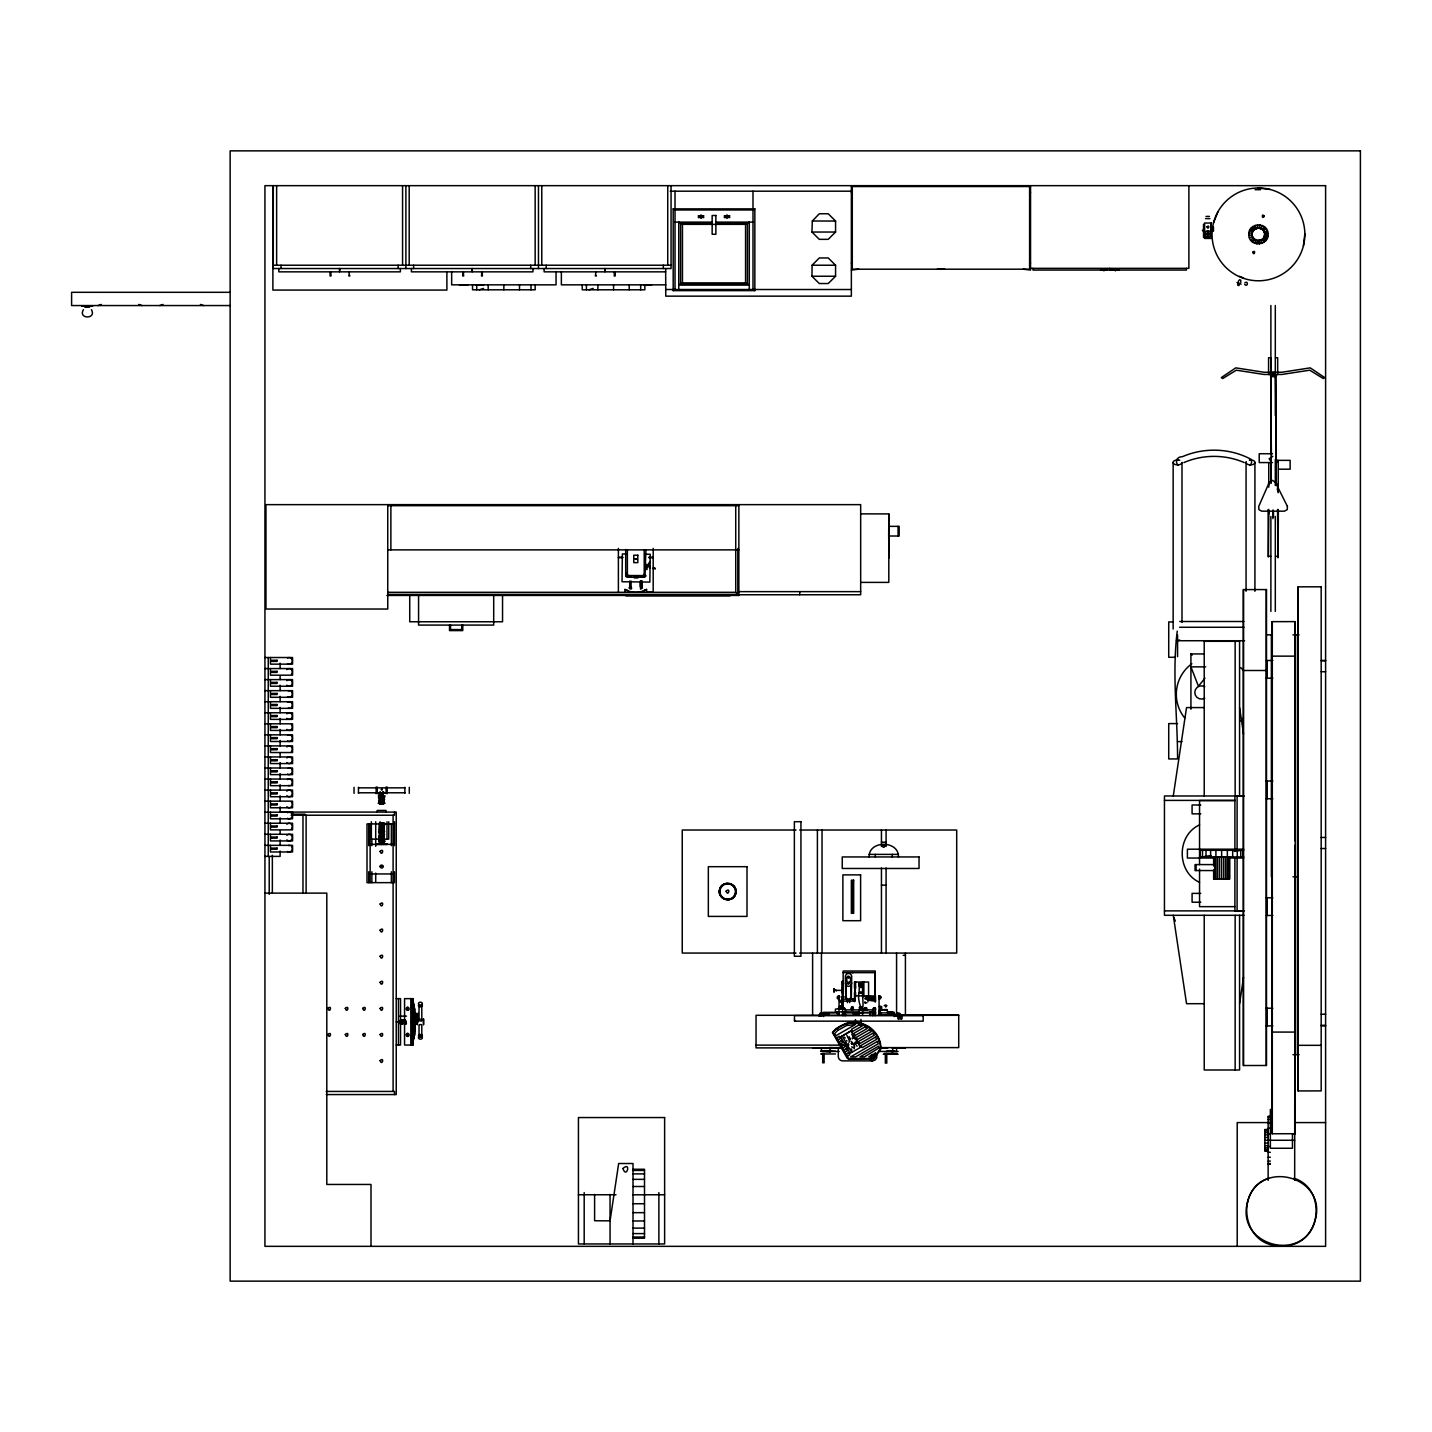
<?xml version="1.0" encoding="UTF-8"?>
<svg xmlns="http://www.w3.org/2000/svg" width="1432" height="1432" viewBox="0 0 1432 1432"><rect width="100%" height="100%" fill="white"/><g stroke="black" fill="none" stroke-linecap="round" stroke-linejoin="round"><path stroke-width="1.5" d="M837.362 1012.317L837.362 1013.928M837.917 998.534L837.917 996.708L837.362 998.337M839.027 1014.124L837.917 1014.124L837.917 1012.317M839.027 996.207L837.917 996.493L839.027 996.493M839.027 995.795L839.027 1014.894L839.027 1011.798M839.993 1001.219L841.3 1000.879L840.96 1001.809M839.975 1006.034C841.479 1008.2 839.582 1004.817 839.295 1007.179M840.835 1002.472L840.835 1001.04M841.282 1006.374L840.477 1005.658M840.691 1002.311L840.96 1001.881M842.052 991.982L842.052 990.371L834.05 990.371M842.052 990.461L842.052 987.955M843.162 990.335L843.162 986.988M843.162 998.265L843.162 996.69M843.162 993.074L843.162 993.683M854.761 994.202L854.797 991.517M855.316 991.284L854.761 994.739L855.316 990.067M855.316 990.389L855.316 986.469L855.316 988.671M859.254 1014.679L858.162 1014.608L858.162 1012.639L859.254 1012.639L859.254 1015.342M860.883 1010.562L867.506 1010.025L859.254 1009.506L859.254 1013.91L858.162 1014.679M862.565 1013.695L862.565 1009.506L862.583 1010.562M862.565 1013.212L859.254 1013.337M864.785 1007.842L864.785 1008.898L866.629 1007.681L864.785 1007.842L865.071 1009.238M864.785 1002.615L866.915 1002.812M865.071 1002.973L864.785 1002.06M865.572 1008.647L865.572 1007.591M866.145 1009.327L866.199 1008.128L866.915 1009.077M867.201 995.795L868.025 1001.702M870.316 1014.089L870.316 1013.212M872.911 998.552L871.891 1000.377L870.871 998.552C882.38 1000.001 851.682 998.802 871.891 998.05L872.965 999.071L870.871 998.552M871.891 1000.377L871.891 998.247M875.203 997.442L875.203 972.65L843.162 972.65M875.489 1008.074L875.489 1013.767M875.489 1001.935L875.489 995.795M879.087 995.795L879.069 1014.894L879.069 1011.78L880.179 1011.78L879.069 1012.102M880.179 998.534L880.179 996.797M879.087 996.189L880.179 996.189L879.087 996.511M880.734 1012.388C880.412 1016.147 881.414 1010.723 880.179 1013.158M880.734 996.779C880.412 1000.556 881.414 995.133 880.179 997.567M888.807 516.129L888.789 526.35L899.153 526.35L899.153 536.015L888.699 536.015L888.807 513.909L860.65 513.873M898.329 1018.94L898.329 1015.628L898.329 1018.94L901.641 1018.94L901.641 1015.628L901.641 1018.94M1204.616 233.953L1204.616 238.428L1211.257 238.428L1211.257 231.841M1211.257 234.078A3.312 3.312 0 0 0 1206.335 231.107A3.312 3.312 0 0 0 1206.227 236.853A3.312 3.312 0 0 0 1211.257 234.078L1211.257 223.034L1204.616 223.034L1204.616 237.497M640.498 581.034L640.516 589.178L642.538 588.015L640.516 586.852L640.498 581.034L640.516 586.852L641.858 586.852L641.858 581.034L641.858 586.852M888.717 533.778L888.807 558.104M462.643 276L463.18 272.76L463.717 276M481.438 276L481.975 272.76L482.495 276M614.149 276L614.686 272.76L615.205 276M854.797 989.888L854.797 990.89M811.962 276.233L812.105 265.206L819.301 257.957L828.233 257.957L835.572 265.242L835.572 276.233L828.233 283.536L819.301 283.536L811.962 276.233L835.572 276.233M1268.09 509.506L1268.34 557.012L1268.877 510.955M1272.905 518.653L1273.012 509.882M854.94 1039.059L854.403 1038.182M848.961 1059.089A2.148 2.148 0 0 1 847.1 1058.015L832.493 1032.651L836.288 1028.677L845.99 1023.379A27.226 27.226 0 0 1 862.458 1023.594L867.524 1025.867A27.226 27.226 0 0 1 880.412 1043.284L881.092 1048.654L873.967 1058.857L848.961 1059.089L833.102 1032.615M1276.27 459.099L1276.234 460.531L1275.554 375.184L1275.518 376.616L1270.685 376.688L1270.703 375.256L1271.383 454.75M811.962 232.038L812.32 221.011L819.301 213.762L828.233 213.762L835.572 221.047L835.572 232.038L828.233 239.341L819.301 239.341L811.962 232.038L835.572 232.038M1177.247 631.118C1171.895 674.078 1177.587 716.125 1177.569 758.942L1168.727 758.942L1168.727 723.59L1177.569 723.59M1248.829 235.313C1247.183 222.998 1267.356 221.047 1268.072 233.452C1269.736 245.767 1249.563 247.718 1248.829 235.313L1252.033 235.009A6.265 6.265 0 0 1 1260.554 228.476A6.265 6.265 0 0 1 1262.934 238.786A6.265 6.265 0 0 1 1252.588 236.584C1248.793 227.867 1264.277 224.412 1264.868 233.774C1265.977 241.99 1252.517 243.279 1252.033 235.009M1264.689 233.792L1264.152 236.978M849.641 983.337C849.462 980.24 845.578 983.856 848.657 984.249C854.743 976.982 843.931 970.807 847.44 983.48M841.461 1002.704L839.832 1001.38M841.551 1001.022L841.819 1002.364M414.689 1032.866L414.564 1034.835L412.344 1034.835L414.439 1035.479L412.344 1036.428L413.436 1036.643L414.439 1035.479L412.344 1034.835M412.344 1002.597L413.329 1002.668L413.025 998.641L404.558 998.641L404.558 1045.038L413.025 1045.038L412.344 1037.001L413.472 1036.75M650.343 562.06C649.788 560.198 646.727 568.701 649.68 566.213M649.072 566.589L647.049 565.55M400.566 1022.86L400.262 1023.916M400.924 1022.86L400.906 1024.023L400.334 1020.175M401.515 1022.86L401.246 1024.023L400.692 1020.175M401.622 1020.175L401.837 1024.023L401.282 1020.175M402.571 1020.175L402.786 1024.023L402.213 1020.175M403.162 1020.175L403.001 1023.146M403.52 1020.175L403.591 1023.146M404.11 1020.175L403.931 1023.146M414.636 1019.87L415.065 1024.023L414.85 1020.175M415.155 1020.551L415.262 1023.146M1303.442 245.731A46.397 46.397 0 0 0 1245.786 189.74A46.397 46.397 0 0 0 1226.132 267.677A46.397 46.397 0 0 0 1303.442 245.731L1304.856 233.702M401.694 1020.927L402.052 1023.146M380.053 866.557C379.999 864.266 383.776 864.767 383.132 866.951C381.628 870.37 377.225 864.516 383.185 866.557M843.162 1008.289L835.429 1009.113L835.429 1011.869L859.182 1011.869M849.659 977.072L848.55 978.181L847.44 977.072M851.718 983.158L850.787 985.395A3.168 3.168 0 0 1 846.294 985.395L845.363 983.158M1264.098 216.518C1261.771 211.614 1261.735 220.922 1264.259 215.91M840.244 1002.4L840.029 1001.469M839.993 1001.827L840.62 1000.896M841.497 1006.786L841.175 1005.64M842.625 1009.667C844.987 1002.328 846.509 1018.152 845.381 1009.9L859.379 1009.9M851.592 1008.701C853.293 1005.21 852.613 1012.299 851.217 1007.627L853.06 1007.144L853.347 1008.486L851.503 1008.969L853.347 1008.486M852.953 1008.862L851.682 1008.361L852.953 1008.522M855.316 1000.682L854.51 1001.702M872.732 1009.667L874.111 1008.343L875.489 1009.667M875.489 1000.682L874.666 1001.702M875.489 1000.037L874.379 1001.093L867.201 1000.037M886.873 1054.185L886.712 1053.916A2.023 0.985 -25.4 0 1 886.766 1053.522L884.367 1054.238M1173.273 795.977L1186.537 707.587L1204.223 707.587M1239.575 1003.689L1243.549 977.179M404.45 1020.175L405.023 1024.023L404.63 1020.318M405.059 1020.175L405.614 1024.023L405.077 1020.318M405.399 1020.175L405.972 1024.023M415.441 1020.175L415.763 1021.893M415.781 1020.175L416.121 1021.893L416.103 1020.551M1256.866 243.923L1257.386 240.755M1259.516 228.028L1260.053 224.86M655.319 568.755L653.099 568.576M845.31 1012.173L845.202 1013.731M874.988 1012.388L874.988 1013.623M413.025 1035.39L414.689 1025.706L412.344 1025.706M413.025 1035.103L414.689 1025.706M421.796 1025.026L421.796 1035.873L420.417 1036.875L419.039 1035.873L420.417 1034.871M412.344 1006.249L412.344 1001.398M1252.696 252.139C1254.504 257.116 1255.846 248.452 1252.767 252.462M400.53 1023.236L400.244 1022.394M400.87 1023.236L400.351 1020.318M401.461 1023.236L400.942 1020.318M401.819 1023.236L401.246 1020.246M402.768 1023.236L402.249 1020.318M415.029 1023.236L414.564 1020.551M415.513 1020.551L415.441 1023.236M412.344 1042.281L414.689 1034.262L414.689 1009.417L413.15 1001.398L412.344 1006.678L414.403 1008.074L412.344 1007.215L414.403 1008.074M846.867 1045.664C847.583 1043.892 844.773 1045.879 846.903 1044.734M649.86 561.541L648.589 565.944L650.092 561.63M841.049 1007.663L841.407 1005.783M869.099 856.945C868.562 840.119 898.974 840.119 898.437 856.945M378.836 843.913L379.426 842.267L383.848 842.267M1213.459 223.034L1217.934 211.775M1238.591 283.124L1237.767 285.183L1238.787 285.595L1239.611 283.536M862.207 992.609C866.521 1031.917 851.825 985.771 862.529 993.128L862.529 987.4L859.218 987.4L859.218 993.128L860.328 993.128M859.504 1007L862.261 1007M1254.45 243.189L1255.774 240.254M1261.127 228.511L1262.469 225.594M845.578 1042.926L845.596 1044.662L845.793 1042.818L844.773 1043.23M846.348 1044.232L845.882 1045.163L846.545 1044.125M856.533 1045.485L857.088 1046.255M83.378 309.652C77.793 319.354 96.982 319.354 91.397 309.652M846.974 1044.859L846.956 1045.808M848.764 1042.031L849.212 1042.227M850.017 1041.171L849.104 1040.097M415.37 1020.318L415.173 1013.247M843.126 1013.802L843.269 1012.424M873.019 1013.731L873.019 1012.299M405.578 1020.318L405.954 1022.86M413.508 1036.571L414.403 1035.622M400.495 1021.374L405.865 1021.893M1250.208 460.37C1252.553 457.506 1251.801 464.791 1249.921 465.346M1252.749 231.787C1254.772 226.829 1262.648 227.097 1264.331 232.199M417.947 1014.089L417.571 1014.429A2.13 1.557 0 0 1 417.07 1014.715L416.265 1014.715A2.13 1.557 0 0 1 415.781 1014.429L415.244 1014.232M1251.335 459.475C1230.374 448.073 1204.223 447.178 1182.384 456.701C1176.853 456.414 1174.634 462.142 1178.214 465.346M847.511 1045.79C848.335 1048.922 845.9 1043.874 846.545 1046.04M840.101 1005.873L839.886 1006.786M842.804 1009.005L844.361 1008.379L845.381 1009.667M1204.974 678.159L1198.441 686.232L1190.923 666.865L1205.69 666.865M850.16 1038.361L850.357 1039.31M1252.302 241.847L1254.36 239.359M1262.559 229.406L1264.599 226.936M853.508 1043.964L852.863 1043.069M417.858 1014.536L417.482 1014.858A2.148 1.593 0 0 1 416.873 1015.145L416.479 1015.145A2.148 1.593 0 0 1 415.924 1014.894L415.513 1014.572M856.372 1041.655L857.088 1042.711M848.961 1058.534L873.413 1058.481L880.519 1048.51C880.716 1023.987 846.76 1014.321 832.547 1032.669M849.57 1040.115L848.639 1039.077M851.592 1041.458L852.147 1042.639M851.718 1043.821L851.36 1043.212M1240.774 282.48L1240.756 279.992M1244.856 282.802C1248.686 279.938 1247.684 288.065 1244.659 284.341M378.907 793.095L380.286 791.699M852.577 1010.043L853.347 1008.969L851.503 1009.757L852.004 1006.875M853.347 1009.292L853.06 1007.949L851.217 1008.414M421.599 1006.016L419.218 1006.016M823.006 1053.236L822.165 1053.97M845.22 1038.021L844.522 1037.216M854.403 1045.808L854.671 1046.989M653.368 567.931L655.319 568.593M854.367 1048.779L853.257 1047.061M841.103 1007.269L841.497 1006.231M381.055 789.533L382.255 789.533M1250.583 240.003L1253.197 238.142M1263.704 230.642L1266.318 228.78M856.157 1041.422L857.052 1043.355M349.533 275.338L349.909 276M596.052 275.338L596.428 276M1272.815 456.307L1269.146 458.759L1270.846 461.337M847.547 1036.804L846.885 1035.318M849.14 1036.607L849.015 1037.18M848.854 1044.93L848.299 1043.659M851.825 1046.738L852.38 1047.705M854.295 1038.2L852.953 1036.124M1199.551 824.886C1176.424 835.357 1176.424 871.873 1199.551 882.345M754.843 208.875L752.999 209.967L675.027 209.967L673.183 208.875L673.183 290.624L754.843 290.624L754.843 208.875L673.183 208.875M678.75 289.515L678.75 222.121L682.455 224.341L745.571 224.341L749.276 222.121L749.276 289.515M682.455 282.892L678.75 285.111L749.276 285.111L745.571 282.892L682.455 282.892L682.455 224.341M673.183 290.624L675.027 289.515L675.027 191.19M383.15 794.653C378.334 794.635 376.455 796.067 383.15 794.241M383.15 795.762C378.334 795.745 376.455 797.159 383.15 795.351M380.124 796.962C393.066 796.586 370.852 798.179 382.809 796.639M383.15 797.57L384.17 797.731L379.194 798.286L383.239 797.481M379.838 799.307L383.239 798.573M380.214 800.649L379.194 800.488L383.239 799.683M380.214 801.759L379.194 801.598L383.239 800.792M380.214 802.869L379.194 802.708L383.239 801.902M380.214 803.978L379.194 803.8L383.239 802.994M379.838 823.507C395.93 823.096 369.51 825.029 383.239 822.881M379.838 824.599C395.93 824.206 369.51 826.139 383.239 823.991M383.15 825.602C384.975 826.246 373.895 826.568 383.239 825.101M380.124 826.98L383.239 826.192M380.124 828.072L383.615 827.41L379.319 827.356L384.17 826.873L383.15 826.694M380.124 829.182L383.615 828.519L379.319 828.466L384.17 827.965L383.15 827.803M383.15 830.005C384.975 830.667 373.895 830.99 383.239 829.522M380.124 831.401C394.659 830.417 368.615 833.209 383.239 830.614M380.536 832.225C393.227 832.01 369.492 834.05 383.239 831.723M379.838 833.549L383.239 832.833M379.838 834.659L383.239 833.943M380.214 836.019L379.194 835.841L383.239 835.035M380.214 837.111L379.194 836.95L383.239 836.145M380.214 838.221L379.194 838.06L383.239 837.255M380.214 839.331L379.194 839.152L383.239 838.347M380.536 839.957C393.263 839.743 369.51 841.783 383.239 839.456M379.838 841.175C395.93 840.781 369.51 842.714 383.239 840.566M380.214 840.512L379.194 840.673L383.239 840.154M840.817 1036.893L851.091 1030.951L860.471 1047.204M852.165 1034.262L852.702 1035.927M864.749 1027.048L853.902 1033.313L855.137 1035.461L867.309 1028.444L864.481 1026.941M852.326 1034.459L852.756 1035.461M848.138 1038.2L847.69 1037.538M846.598 1040.42L846.956 1041.028M853.562 1037.394L853.973 1038.128M845.202 1043.964L846.151 1043.427M851.396 1043.248L851.968 1044.25M855.011 1043.481L855.96 1044.304M854.492 1045.324L854.152 1044.017M851.951 1050.229L851.109 1048.851M379.838 800.399L384.17 799.933L383.15 799.772M380.536 801.293L384.17 801.043L383.15 800.882M379.838 802.618L384.17 802.153L383.15 801.974M379.838 803.71L384.17 803.245L383.15 803.083M380.124 825.87L384.17 825.351L383.15 825.19M379.749 829.074L384.17 828.663L383.15 828.502M380.536 835.536L384.17 835.286L383.15 835.125M379.838 836.861L384.17 836.395L383.15 836.234M379.838 837.971L384.17 837.505L383.15 837.344M383.15 838.436L384.17 838.615L380.536 838.848M1262.093 239.484L1257.421 240.576M860.883 1009.506L859.361 1007.77L861.67 1007.376L862.404 1009.113M859.361 1009.077L861.67 1008.683L861.67 1007.376M862.404 1007.806L859.361 1007.77M644.114 590.628L646.584 589.447L646.584 592.239L653.189 592.239L653.189 548.384M855.28 1043.445L854.886 1042.407M867.022 1009.363L860.041 1008.522L860.059 1010.491M643.165 591.022L646.584 589.447A21.623 21.623 0 0 1 625.014 589.447L625.014 592.311M1268.841 1178.232C1235.637 1188.399 1241.329 1242.582 1275.912 1245.607M1290.554 1245.124C1322.631 1238.179 1325.406 1188.059 1293.973 1178.232M842.625 1000.037L843.717 1001.093L854.51 1001.058L855.316 995.723L867.201 995.92M1183.906 462.572C1202.88 454.32 1225.255 454.32 1244.229 462.572M872.679 998.569C875.578 996.099 863.943 995.67 865.662 998.444M1249.402 237.766L1252.409 236.638M1264.492 232.127L1267.499 231M698.476 215.731L703.56 215.731L703.56 217.467L698.476 217.467L698.476 215.731L703.56 217.467M698.476 217.467L703.56 215.731M724.467 215.731L729.55 215.731L729.55 217.467L724.467 217.467L724.467 215.731L729.55 217.467M724.467 217.467L729.55 215.731M98.02 305.553L101.332 304.443M159.668 305.553L162.98 304.443M414.081 1008.2L412.344 1008.862L414.564 1008.862L414.689 1010.813M462.643 272.903L463.717 272.903M481.438 272.903L482.495 272.903M614.149 272.903L615.205 272.903M1239.593 279.688L1238.25 281.46M1176.8 459.475L1177.927 460.37M414.439 1008.2L412.344 1008.737L414.689 1017.973L412.344 1017.973M866.199 1008.128L865.071 1008.2M853.239 1043.964L853.973 1044.966M627.377 574.214L625.981 575.199A3.884 3.884 0 0 0 629.024 577.221L629.4 575.557A2.184 2.184 0 0 1 627.377 574.214L627.377 550.067M852.237 1037.896L852.38 1038.916M383.15 793.149C376.777 794.814 378.442 793.579 383.15 793.561M380.124 794.295L380.214 794.098M383.239 797.069L379.319 797.642L380.214 797.427M383.239 798.179C371.425 799.808 387.267 798 383.15 797.964M383.239 799.271C370.154 800.864 394.498 798.501 379.677 799.271M383.239 800.381C371.837 801.992 386.586 800.184 383.15 800.184M383.239 801.49C371.837 803.083 386.586 801.293 383.15 801.293M383.239 829.325C371.55 830.256 387.213 829.182 383.15 828.913M383.239 831.312L379.319 831.885L380.214 831.67M383.239 832.422L379.319 832.994L380.214 832.78M383.239 833.531C370.44 835.178 393.603 832.744 379.677 833.531M383.239 834.623C370.154 836.216 394.498 833.872 379.677 834.623M383.239 835.733C371.837 837.344 386.586 835.536 383.15 835.536M383.239 836.843C371.837 838.454 386.586 836.646 383.15 836.646M412.344 1041.171L413.078 1042.281L412.344 1037.43L414.009 1037.538M860.883 982.746L858.735 983.14L858.735 986.165L863.031 986.165L863.031 983.14L860.883 982.746L860.883 984.965L858.735 985.359M421.098 1024.578L419.719 1024.578M1211.007 855.459L1202.504 856.927L1202.504 850.304M1234.402 851.413L1240.774 850.304L1240.774 856.927M653.493 567.824L655.194 568.343M861.438 983.372L861.241 982.531M861.438 983.945L861.241 983.122M861.438 986.165L862.207 985.646L859.898 986.075M407.69 1007.233C405.399 1007.179 405.9 1010.938 408.084 1010.312C411.503 1008.808 405.65 1004.405 407.69 1010.366M407.69 1033.331C405.399 1033.277 405.9 1037.054 408.084 1036.41C411.503 1034.906 405.65 1030.503 407.69 1036.464M383.239 822.702L379.319 823.06L382.451 822.666M380.214 827.177L379.194 827.016L380.536 826.694M380.214 828.269L379.194 828.108L380.536 827.803M380.536 828.913L379.319 829.164L380.214 829.379M380.536 793.561L382.809 793.328M380.536 794.241L382.809 794.026M380.536 794.653L382.809 794.438M380.536 795.351L382.809 795.136M380.536 795.762L382.809 795.548M380.536 796.461L382.809 796.228M380.214 795.207L380.124 795.637M380.214 796.317L379.194 796.478L380.124 796.729M383.15 796.783L384.17 796.622L383.15 796.461M383.15 799.002L384.17 798.841L383.15 798.662M383.15 823.311L384.17 823.132L383.15 822.97M380.214 823.937L379.319 824.152L383.239 823.579M383.15 824.402L384.17 824.241L383.15 824.08M380.214 825.047L379.319 825.262L383.239 824.689M380.214 826.139L379.319 826.371L383.239 825.799M380.214 830.56L379.319 830.793L383.239 830.22M383.15 831.043L384.17 830.882L383.15 830.703M383.15 832.153L384.17 831.974L383.15 831.813M383.15 833.245L384.17 833.084L383.15 832.923M383.15 834.355L384.17 834.194L383.15 834.015M379.677 839.045L380.053 821.753M383.15 839.886L384.17 839.707L383.15 839.546M383.15 840.978L384.17 840.817L383.15 840.656M380.214 841.622L379.319 841.837L383.239 841.264M1264.868 233.774L1268.072 233.452M381.682 804.086L383.239 803.692M380.214 804.05L384.17 803.656L383.15 803.495M380.214 826.837L384.17 826.461L383.15 826.282M380.214 827.947L384.17 827.553L383.15 827.392M380.214 830.148L384.17 829.772L383.15 829.611M412.344 1037.323L410.823 1037.216M640.247 577.239L640.426 577.239A2.47 1.146 -90 0 0 641.178 576.452M420.417 1019.083C416.819 1019.351 421.849 1023.039 421.742 1019.638M642.234 577.239L642.574 577.221A3.884 3.884 0 0 0 645.617 575.199L644.221 574.214A2.202 2.202 0 0 1 642.198 575.557L629.4 575.557M1271.24 482.781L1270.882 376.025L1275.751 376.007L1276.091 482.709M1272.994 372.284L1281.837 372.266L1310.226 367.863L1324.689 377.601L1323.275 378.531L1309.725 370.19L1281.837 374.468L1264.152 374.468L1236.281 370.19L1222.731 378.531L1221.317 377.601L1235.762 367.863L1264.152 372.266L1272.994 372.284L1272.994 374.468M1255.076 189.686L1260.59 189.686M670.23 191.19L851.36 191.19M851.36 192.55L852.291 192.55M1029.608 192.55L1030.539 192.55M1205.995 216.411L1209.431 216.411M1205.511 218.613L1209.915 218.613M675.027 222.121L711.811 222.121M716.215 222.121L752.999 222.121M711.793 223.231L680.594 223.231L680.594 284.001L747.415 284.001L747.415 223.231L716.233 223.231M1203.524 230.284L1202.415 230.284L1203.524 231.393M851.36 263.166L852.291 263.166M1029.608 263.166L1030.539 263.166M273.297 265.224L671.053 265.224M1030.539 268.339L1188.882 268.339L1188.882 185.659M851.36 270.057L858.753 269.198M665.665 271.847L605.038 271.847L605.038 268.536M665.755 284.843L561.362 284.843L561.362 271.615M665.755 289.515L851.36 289.515M230.14 292.307L71.6 292.307L71.6 305.553L230.14 305.553M81.696 306.108L92.758 306.108M84.792 307.218L89.607 307.218M1275.482 357.785L1277.684 357.785L1277.684 373.591M1270.882 372.642L1275.303 372.642M1270.882 374.844L1275.303 374.844M1275.482 375.274L1277.684 374.45M1271.992 375.882L1274.194 375.882M1270.918 376.061L1275.303 376.133M1272.475 453.729L1259.211 453.729L1259.211 462.572L1272.475 462.572M1276.879 460.352L1290.142 460.352L1290.142 469.195L1279.098 469.195M387.75 505.675L738.858 505.675M387.75 549.87L738.858 549.87M1268.752 556.314L1270.954 556.314M1276.019 556.314L1278.221 556.314L1278.221 509.506M618.391 557.317L622.741 557.317M648.839 557.317L653.189 557.317M618.391 557.621L622.741 557.621M648.839 557.621L653.189 557.621M645.707 566.911L647.049 566.911M625.695 573.194L626.643 573.194M625.695 549.512L625.695 575.897L626.643 575.897M645.027 575.897L645.904 549.691M860.668 582.394L888.807 582.394L888.807 513.873M631.1 581.034L631.082 586.852C625.408 587.424 633.732 591.452 631.1 586.869M738.858 591.631L860.668 591.631M387.75 592.311L735.726 592.311L738.858 595.443L386.855 595.443M387.893 594.405L737.82 594.405L737.82 548.42M738.858 594.763L860.668 594.763L860.668 504.637L265.958 504.637L265.958 609.03L387.75 609.03L387.75 504.637M625.766 595.802L730.159 595.802M1179.771 621.506L1243.853 621.506M1173.148 621.936L1168.727 621.936L1168.727 657.288L1175.35 657.288M1179.592 627.27L1244.014 627.27M1267.535 634.841L1271.974 634.841M1292.971 634.841L1299.092 634.841M1176.907 640.731L1244.587 640.731M1204.187 653.941L1190.923 653.941L1190.923 709.198M1272.296 656.142L1295.226 656.142M264.938 657.521L292.558 657.521L292.558 664.144L270.451 664.144L270.451 657.521M1266.21 660.51L1272.851 660.51M1321.324 660.51L1325.602 660.51M1321.181 660.689L1325.602 660.689M264.938 668.565L292.558 668.565L292.558 675.188L270.451 675.188L270.451 668.565M1243.567 670.498L1266.497 670.498M1321.181 671.733L1325.602 671.733M1266.21 678.195L1272.851 678.195M264.938 679.609L292.558 679.609L292.558 686.232L270.451 686.232L270.451 679.609M264.938 690.654L292.558 690.654L292.558 697.295L270.451 697.295L270.451 690.654M264.938 701.716L292.558 701.716L292.558 708.339L270.451 708.339L270.451 701.716M264.938 712.76L292.558 712.76L292.558 719.383L270.451 719.383L270.451 712.76M264.938 723.804L292.558 723.804L292.558 730.427L270.451 730.427L270.451 723.804M264.938 734.849L292.558 734.849L292.558 741.49L270.451 741.49L270.451 734.849M1177.569 741.597L1181.991 741.597M264.938 745.911L292.558 745.911L292.558 752.534L270.451 752.534L270.451 745.911M264.938 756.955L292.558 756.955L292.558 763.578L270.451 763.578L270.451 756.955M264.938 768L292.558 768L292.558 774.623L270.451 774.623L270.451 768M264.938 779.044L292.558 779.044L292.558 785.685L270.451 785.685L270.451 779.044M1266.21 781.049L1272.851 781.049M358.465 787.851L404.862 787.851M264.938 790.088L292.558 790.088L292.558 796.729L270.451 796.729L270.451 790.088M358.465 792.791L404.862 792.791M378.352 795.852L384.975 795.852M1243.996 795.977L1164.449 795.977L1164.449 915.299L1243.996 915.299M1243.728 796.156L1234.903 796.156L1234.903 849.194M378.352 796.962L384.975 796.962M1266.21 798.734L1272.851 798.734M1164.449 800.399L1235.154 800.399M1234.903 800.577L1199.551 800.577L1199.551 864.66M264.938 801.15L292.558 801.15L292.558 807.773L270.451 807.773L270.451 801.15M378.12 803.245L385.119 803.245M1200.714 804.999L1192.086 804.999L1192.086 813.841L1200.714 813.841M280.117 812.087L396.234 812.087L396.234 1094.567L326.299 1094.567M264.938 812.195L292.558 812.195L292.558 818.818L270.451 818.818L270.451 812.195M291.967 814.182L305.052 814.182M291.108 815.22L394.498 815.22L394.498 812.087M264.938 823.239L292.558 823.239L292.558 829.88L270.451 829.88L270.451 823.239M394.498 823.919L367.004 823.919L367.004 882.649L394.498 882.649L394.498 871.766M796.031 830.023L682.241 830.023L682.241 953.068L796.031 953.068M799.665 830.023L956.701 830.023L956.701 953.068L799.665 953.068M264.938 834.283L292.558 834.283L292.558 840.924L270.451 840.924L270.451 834.283M1321.181 837.452L1325.602 837.452M379.731 840.405L383.525 840.405M881.45 842.213L886.086 842.213M380.822 843.358L382.398 843.358M376.151 843.913L387.088 843.913M370.136 844.361L393.102 844.361M376.043 844.468L387.195 844.468M264.938 845.345L292.558 845.345L292.558 851.968L270.451 851.968L270.451 845.345M1321.181 848.514L1325.602 848.514M1243.728 849.194L1187.397 849.194L1187.397 858.037L1215.464 858.037M1199.551 850.304L1243.728 850.304M869.099 854.385L898.437 854.385M264.938 856.39L280.117 856.39L280.117 851.002M1199.551 856.927L1243.728 856.927M1228.423 858.037L1243.728 858.037M1214.694 864.588L1195.058 864.588L1195.058 870.549L1214.694 870.549M370.136 873.95L393.102 873.95M1292.971 876.814L1297.464 876.814M881.45 885.137L886.086 885.137M264.938 893.12L326.8 893.12L326.8 1184.461L370.995 1184.461L370.995 1246.341M1200.714 893.389L1192.086 893.389L1192.086 902.232L1200.714 902.232M1266.21 897.792L1272.851 897.792M1234.903 906.653L1199.551 906.653L1199.551 869.081M1164.449 910.877L1243.996 910.877M1243.728 911.074L1234.903 911.074L1234.903 858.037M1266.21 915.46L1272.851 915.46M903.216 955.341L905.418 955.341M842.625 987.561L842.356 981.171L842.356 1008.79L842.338 997.674M859.218 992.34L862.529 992.34M868.58 995.956L875.203 995.956M840.96 996.958L844.361 996.958M837.917 997.227L839.027 997.227M879.087 997.191L880.734 997.191M837.362 998.014L839.027 998.838L837.917 998.838L837.917 996.207M880.734 997.836L879.087 998.838L880.179 998.838L880.179 996.189M396.234 998.641L400.53 998.641L400.53 1045.038L396.234 1045.038M843.162 999.178L854.761 999.178L854.761 982.048L868.58 982.048L868.58 997.03L875.203 996.779L875.203 999.178L868.58 998.677M839.313 1000.413L842.625 1000.413M412.344 1003.206L413.4 1003.206M1204.223 1003.689L1186.537 1003.689L1173.273 915.299M412.344 1003.796L413.526 1003.796M412.344 1004.387L413.651 1004.387M412.344 1004.978L413.776 1004.978M884.869 1005.157L886.229 1005.157M412.344 1005.568L413.884 1005.568M884.17 1005.694L886.909 1005.694M410.823 1006.392L414.009 1006.141M879.928 1006.249L881.002 1006.249M410.823 1006.66L413.025 1006.66M410.823 1006.929L413.025 1006.929M879.23 1006.803L881.718 1006.803L881.718 1010.115M414.242 1007.251L410.823 1007.215L412.344 1007.627M838.884 1007.179L840.011 1007.179M840.835 1007.072L841.103 1005.908M885.71 1007.09L886.444 1005.694M1266.21 1008.217L1272.851 1008.217M837.917 1008.558L840.011 1008.558M839.313 1008.862L842.625 1008.862L842.625 995.992M884.17 1009.56L886.909 1009.56M866.056 1009.9L872.732 1009.9C872.231 1018.17 872.213 1003.295 875.489 1009.023M879.23 1010.115L887.339 1010.115L887.339 1012.889M869.546 1011.869L875.203 1011.869L875.203 1007.573M888.431 1011.994L892.816 1011.994M834.587 1012.334L823.543 1012.334L823.543 1016.541M839.027 1012.084L837.917 1011.798L837.917 1014.429L839.027 1014.429M887.625 1012.334L894.248 1012.334L894.248 1016.541M824.098 1012.889L839.027 1012.818M845.005 1012.889L874.88 1012.889M878.586 1012.889L893.693 1012.889M839.027 1013.444L837.917 1012.925M879.069 1013.444L880.734 1013.426M837.917 1013.605L837.362 1012.406M888.431 1013.641L892.816 1013.641M824.832 1013.91L829.217 1013.91M879.087 1014.124L880.179 1014.124L880.179 1012.406M858.896 1014.268L853.365 1014.268L853.365 1012.889M879.069 1014.429L880.179 1014.429L879.982 1010.115M1321.181 1014.232L1325.602 1014.232M875.471 1014.518L872.589 1014.518L872.589 1015.628M878.711 1015.037L958.724 1015.037L958.724 1047.615L879.176 1047.615M855.477 1015.288L756.042 1015.288L756.042 1047.884L840.888 1047.884M869.242 1015.306L873.52 1015.306M877.78 1015.306L958.724 1015.306M399.796 1016.147L406.473 1016.147M415.173 1017.83L418.162 1017.83M794.474 1020.049L795.583 1021.159M411.843 1020.121L413.526 1020.121M396.234 1021.839L398.454 1021.839M410.823 1021.839L417.929 1021.696M414.761 1021.911L417.929 1021.911M399.796 1023.433L406.473 1023.576M411.843 1023.683L413.526 1023.683M1321.181 1025.294L1325.602 1025.294M1266.21 1025.903L1272.851 1025.903M1321.324 1025.903L1325.602 1025.903M1272.296 1032.078L1295.226 1032.078M410.823 1036.195L413.025 1036.052M410.823 1036.464L414.242 1036.428M410.823 1036.75L413.025 1036.589M410.823 1037.019L413.025 1037.019M412.344 1038.111L413.884 1038.111M412.344 1038.701L413.776 1038.701M412.344 1039.292L413.651 1039.292M412.344 1039.883L413.526 1039.883M412.344 1040.473L413.4 1040.473M756.042 1045.127L842.213 1045.127M1298.251 1045.324L1321.181 1045.324M830.363 1047.615L841.927 1047.615M879.194 1047.902L880.966 1047.902M812.606 1048.152L839.134 1048.17M878.908 1048.17L887.75 1048.152M892.172 1048.17L905.418 1048.152M824.116 1050.658L832.028 1050.658M886.748 1050.945L894.66 1050.945M820.643 1051.195L835.483 1051.195M839.134 1051.464L821.449 1051.464L821.449 1048.152M878.908 1051.464L898.115 1051.5M825.852 1051.75L830.274 1051.75M884.35 1053.433L897.058 1053.433M820.643 1053.97L835.483 1053.97M883.275 1054.256L898.115 1054.256M1292.971 1054.686L1299.092 1054.686M872.535 1060.879L842.714 1060.879A4.421 4.421 0 0 1 838.293 1056.458L838.293 1047.615M326.192 1091.435L394.498 1091.435L394.498 1094.567M1270.363 1116.244L1268.143 1116.244L1268.143 1180.362M1268.143 1117.049L1270.363 1117.049M1268.143 1119.448L1270.363 1119.448M1270.363 1122.581L1237.212 1122.581L1237.212 1246.341M1294.671 1122.581L1325.602 1122.581M1268.143 1123.279L1270.363 1123.279M1268.143 1128.255L1270.363 1128.255M1268.143 1129.49L1264.832 1129.49L1264.832 1151.042L1268.143 1151.042M1264.832 1129.866L1268.143 1129.866M1264.832 1130.94L1268.143 1130.94M1264.832 1132.658L1268.143 1132.658M1268.143 1134.054L1270.363 1134.054M1294.671 1134.054L1292.452 1134.054L1292.452 1148.267L1270.363 1148.267L1270.363 1109.335M1264.832 1134.878L1268.143 1134.878M1264.832 1137.473L1268.143 1137.473M1264.832 1140.266L1294.671 1140.266M1264.832 1143.058L1268.143 1143.058M1264.832 1145.654L1268.143 1145.654M1268.143 1146.495L1270.363 1146.495M1264.832 1147.891L1268.143 1147.891M1264.832 1149.592L1268.143 1149.592M1264.832 1150.666L1268.143 1150.666M1268.143 1152.277L1270.363 1152.277M1268.143 1157.253L1270.363 1157.253M1268.143 1161.083L1270.363 1161.083M1268.143 1163.482L1270.363 1163.482M1268.143 1164.306L1270.363 1164.306M633.016 1169.264L644.507 1169.264L644.507 1238.215L633.016 1238.215M637.33 1169.98L640.211 1169.98M633.016 1170.445L644.507 1170.445M633.016 1173.882L644.507 1173.882M633.016 1179.359L644.507 1179.359M633.016 1186.502L644.507 1186.502M578.438 1194.753L616.011 1194.753M633.016 1194.807L664.627 1194.753M633.016 1203.739L644.507 1203.739M633.016 1212.653L644.507 1212.653M633.016 1220.977L644.507 1220.977M633.016 1228.119L644.507 1228.119M633.016 1233.596L644.507 1233.596M633.016 1237.033L644.507 1237.033M812.32 221.011L835.572 221.047M812.105 265.206L835.572 265.242M626.375 553.969L622.365 553.933L622.025 581.75L649.86 582.09L650.2 554.274L644.883 554.202M866.038 1002.489L865.071 1002.418M631.208 577.239L631.208 577.239A2.488 1.181 -90 0 1 630.42 576.452M383.15 802.385C382.595 802.869 376.491 803.8 383.239 802.582M383.15 837.756C382.613 838.221 376.455 839.152 383.239 837.953M383.15 838.848C382.595 839.331 376.491 840.262 383.239 839.045M1257.779 187.986L1269.808 189.4M648.159 566.356L649.68 566.535M861.241 984.035L862.261 984.446M1248.919 232.79L1252.087 233.326M1264.814 235.457L1267.982 235.976M860.883 984.965L863.031 985.359M858.735 984.858L860.883 985.252M852.004 1007.197L853.06 1007.144M852.577 1009.721L851.503 1009.757M200.408 304.443L203.72 305.553M138.761 304.443L142.054 305.553M1239.432 276.34L1243.513 277.951M1236.979 282.498L1241.079 284.127M1238.179 284.163L1239.199 284.556M843.43 1001.702L842.625 1000.682M824.241 1053.898L824.098 1053.701A2.023 0.985 -25.4 0 1 824.134 1053.236M628.415 591.022L625.014 589.447L627.395 590.593M631.082 586.852L629.722 586.852L629.722 581.034M1249.653 230.373L1252.588 231.715M1264.331 237.068L1267.248 238.392M383.919 792.594L383.114 791.753M754.843 290.624L752.999 289.515L752.999 191.19M1255.846 240.093L1253.358 238.034M1250.995 228.243L1253.483 230.284M1263.436 238.482L1265.906 240.54M1190.851 653.869L1192.122 655.14M383.042 791.699L384.42 793.095M1251.264 239.52L1252.66 241.024M849.445 1037.573L849.982 1038.648M1252.839 226.524L1254.701 229.138M1262.201 239.645L1264.062 242.259M1275.805 459.726L1277.523 462.303M824.116 1053.755L824.134 1062.795L822.702 1062.795L822.702 1053.97M842.249 1036.052L851.628 1052.323M1268.394 483.193L1269.182 484.625M1173.631 917.017L1175.35 921.098M1255.076 225.325L1256.186 228.35M1260.715 240.433L1261.843 243.44M383.812 842.267L384.403 843.913M892.011 1050.945L892.315 1052.323M829.379 1050.658L829.683 1052.037M413.025 1008.593L414.689 1017.973M1239.575 707.587L1243.549 734.097M416.444 1020.551L416.587 1021.893M872.965 1000.019L870.871 1000.091M1257.529 224.77L1257.833 227.974M1259.068 240.809L1259.39 244.013M888.699 536.015L888.807 538.217M1278.149 492.733L1278.06 483.962L1277.326 489.798M1278.364 510.293L1278.096 557.782L1277.541 509.541M1273.442 510.651L1273.513 517.238M854.797 990.013L854.761 986.952M875.489 1012.442L875.471 1015.628M870.316 1015.485L870.316 1012.317L862.565 1012.317L862.565 1015.073M859.254 1009.506L859.254 1010.562M853.06 1007.949L852.004 1007.681M842.607 994.202L842.607 990.192M842.625 1012.442L842.625 1014.894L842.625 981.081L842.607 988.402M842.338 992.859L842.338 990.371M837.917 998.337L837.362 996.726M1298.251 586.816L1298.251 1090.898M1297.464 634.841L1297.41 1054.686M1294.94 621.649L1294.94 840.799M1294.94 845.256L1294.671 1180.362M1278.221 491.731L1278.221 460.513L1276.019 460.549L1276.019 485.054M1275.303 305.499L1275.303 415.495M1275.303 459.582L1275.303 485.538M1275.303 516.433L1275.303 611.428M1272.296 621.613L1272.296 1133.714M1272.01 840.799L1272.01 621.649L1295.226 621.613L1295.226 1133.714L1272.01 1133.75L1272.01 845.256M1271.383 634.841L1271.383 876.814M1270.882 305.499L1270.882 415.495M1270.882 461.748L1270.882 483.372M1270.882 516.433L1270.882 611.428M1270.793 373.072L1270.793 357.785L1268.573 357.785L1268.573 373.591M1270.793 374.45L1268.573 374.45M1268.752 462.733L1268.752 487.238M1268.752 509.506L1268.752 513.998M1266.98 660.51L1266.98 678.195M1266.98 781.049L1266.98 798.734M1266.98 897.792L1266.98 915.46M1266.98 1008.217L1266.98 1025.903M1266.21 589.608L1266.21 1065.515M1254.915 462.411L1254.915 591.255M1246.073 462.411L1246.073 591.255M1243.567 589.572L1243.567 1065.497M1242.976 850.304L1242.976 856.927M1239.575 795.977L1239.575 641.303L1204.223 641.303L1204.223 795.977M1239.575 915.299L1239.575 1069.99L1204.223 1069.99L1204.223 915.299M1237.105 796.156L1237.105 849.194M1237.266 850.304L1237.266 856.927M1237.105 858.037L1237.105 911.074M1235.154 641.303L1235.154 795.977M1235.154 915.299L1235.154 1069.99M1232.684 850.304L1232.684 856.927M1229.658 856.927L1229.658 879.033L1213.638 879.033L1213.638 870.191M1229.372 856.927L1229.372 879.033M1228.584 856.927L1228.584 879.033M1227.367 850.304L1227.296 879.033M1225.649 856.927L1225.649 879.033M1223.716 856.927L1223.716 879.033M1221.639 850.304L1221.639 879.033M1219.563 856.927L1219.563 879.033M1217.63 856.927L1217.63 879.033M1215.911 850.304L1215.983 879.033M1214.694 856.927L1214.694 879.033M1213.906 856.927L1213.906 865.769M1213.906 870.191L1213.906 879.033M1213.638 856.927L1213.638 865.769M1213.459 226.882L1213.459 231.304M1211.257 223.034L1211.257 231.304M1210.595 850.304L1210.595 856.927M1206.013 850.304L1206.013 856.927M1203.524 224.251L1203.524 237.497M1200.302 850.304L1200.302 856.927M1196.078 864.588L1196.078 870.549M1186.394 268.339L1186.394 270.057L1033.009 270.057L1033.009 268.339M1181.991 462.411L1181.991 622.347M1177.569 635.02L1177.569 656.679M1173.148 462.411L1173.148 629.024M1118.786 270.057L1112.181 270.057M1115.474 269.198L1115.474 270.916M1109.711 268.339L1109.711 270.057M1107.24 270.057L1100.635 270.057M1103.929 269.198L1103.929 270.916M1030.539 185.659L1030.539 270.057L1023.146 269.198M944.655 269.198L937.262 269.198M905.418 953.139L905.418 1015.002M898.079 526.35L898.079 536.015M896.575 953.139L896.575 1015.019M896.575 1048.152L896.575 1051.464M892.709 1047.615L892.709 1052.037M892.261 854.385L892.261 856.945M886.784 1054.095L886.784 1063.099L885.334 1063.099L885.334 1054.256M886.086 830.023L886.086 846.491M886.086 867.971L886.086 953.068M881.45 830.023L881.45 846.491M881.45 867.971L881.45 953.068M881.092 1006.803L881.092 1010.115M879.857 1006.803L879.857 1010.115M879.087 995.992L879.087 997.567M875.274 854.385L875.274 856.945M875.203 1001.111L875.203 971.003L843.162 971.003L843.162 1001.702M874.021 1011.762L874.021 1015.628M863.872 981.761L863.872 996.815M862.78 981.761L862.78 996.815M860.936 1019.387L860.936 1023.916M860.149 1007.358L860.149 1008.665M855.584 981.761L855.584 988.205M855.584 992.519L855.584 996.815M855.477 1019.548L855.477 1023.826M854.492 981.761L854.492 988.205M854.492 992.519L854.492 1001.111M853.114 972.65L852.004 972.65M853.114 999.178L853.114 1000.109L852.004 999.178M851.36 185.659L851.36 296.155L665.755 296.155L665.665 268.536M850.894 985.27L851.306 998.337L851.718 976.66A3.168 3.168 0 0 0 848.55 973.492A3.168 3.168 0 0 0 845.363 976.66L845.793 998.337L846.205 985.27M849.659 998.408L849.659 1002.668M847.44 998.408L847.44 1002.668M845.632 1015.628L845.632 1014.518L842.768 1014.518L842.768 1015.628M844.2 1011.762L844.2 1015.628M839.027 995.992L839.027 997.567M834.05 989.852L834.05 990.872M830.059 1047.329L830.059 1051.75M822.022 830.023L822.022 953.068M821.449 953.139L821.449 1015.019M817.404 830.023L817.404 953.068M812.606 953.139L812.606 1015.002M799.754 591.631L799.754 594.763M745.571 224.341L745.571 282.892M738.858 504.637L738.858 595.443M735.726 505.675L735.726 592.311M727.009 214.854L727.009 218.344M701.018 214.854L701.018 218.344M671.053 185.659L671.053 268.536L273.297 268.536L273.297 185.659M667.742 185.659L667.742 265.224M663.32 265.224L663.32 268.536M658.881 1192.57L658.881 1243.961M651.775 284.843L643.559 285.344M649.68 565.497L649.68 568.307M647.049 564.208L647.049 569.596M645.707 564.208L645.707 569.596M644.865 284.843L644.865 289.801L582.233 289.801L582.233 284.843M644.221 550.067L644.221 574.214M640.677 284.843L640.677 289.801M638.493 577.239L633.767 577.239M637.938 577.919L634.322 577.919M633.016 1243.961L633.016 1163.518L618.66 1163.518L610.05 1220.852L594.602 1220.744L594.602 1194.413M629.221 284.843L629.221 289.801M618.391 548.402L618.391 592.311M614.686 271.847L614.686 275.392M613.558 284.843L613.558 289.801M610.05 1194.413L610.05 1243.961M604.752 268.536L604.752 271.847L544.124 271.847L544.124 268.536M597.896 284.843L597.896 289.801M595.909 271.847L595.372 276M593.224 288.405L588.982 289.801M586.422 284.843L586.422 289.801M584.184 1192.57L584.184 1243.961M556.046 271.615L556.046 284.843L451.653 284.843L451.653 271.615M546.201 265.224L546.201 268.536M541.779 185.659L541.779 265.224M538.468 185.659L538.468 268.536M535.156 185.659L535.156 265.224M535.174 284.843L535.174 289.801L472.542 289.801L472.542 284.843M532.955 268.536L532.955 271.847L472.309 271.847L472.309 268.536M530.986 284.843L530.986 289.801M530.735 265.224L530.735 268.536M519.512 284.843L519.512 289.801M503.849 284.843L503.849 289.801M502.543 595.247L502.543 621.774L409.731 621.774L409.731 595.247M493.7 595.247L493.7 625.086L418.574 625.086L418.574 595.247M488.187 284.843L488.187 289.801M483.909 284.843L475.388 284.843M483.533 288.405L479.273 289.801M481.975 271.847L481.957 275.392M476.731 284.843L476.731 289.801M472.041 268.536L472.041 271.847L411.414 271.847L411.414 268.536M468.139 284.843L459.511 284.843M463.18 271.847L463.18 275.392M462.769 625.086L462.769 630.599L449.505 630.599L449.505 625.086M461.731 625.086L461.731 629.561L450.543 629.561L450.543 625.086M446.891 272.295L446.891 290.07L272.885 290.07L272.885 185.659M423.657 1019.154L423.657 1024.506M423.407 1018.868L423.407 1024.775M421.796 1005.515L421.796 1020.694M419.039 1005.515L419.039 1020.694M419.039 1025.026L419.039 1035.873M418.162 1013.247L418.162 1020.354M417.428 1018.868L417.428 1024.775M417.177 1014.017L417.177 1020.157M416.676 1013.247L416.873 1024.238M416.175 1014.017L416.175 1020.157M415.656 1019.423L415.656 1024.238M414.958 1011.994L414.958 1016.326M415.101 1018.868L415.101 1024.775M414.958 1027.46L414.958 1031.774M413.615 265.224L413.615 268.536M413.025 998.641L413.025 1017.973M413.025 1025.706L413.025 1045.038M412.344 998.641L412.344 1019.638M412.344 1024.059L412.344 1045.038M410.823 998.641L410.823 1045.038M409.284 787.296L409.284 793.346M409.194 185.659L409.194 265.224M405.882 185.659L405.882 268.536M404.862 787.296L404.862 793.346M402.571 185.659L402.571 265.224M400.369 268.536L400.369 271.847L339.742 271.847L339.742 268.536M398.454 998.641L398.454 1045.038M398.15 265.224L398.15 268.536M394.498 821.753L394.498 845.668M393.102 815.22L393.102 1091.435M391.366 823.919L391.366 845.668M391.366 871.766L391.366 882.649M390.882 505.675L390.882 549.87M388.752 821.753L388.752 839.152L371.353 839.152L371.353 821.753M387.195 787.009L387.195 793.632M387.016 821.753L387.016 839.152M386.085 787.009L386.085 793.632M386.031 812.087L386.031 810.44L377.189 810.44L377.189 812.087M382.004 789.175L381.914 790.07M381.61 842.267L381.61 844.468M377.243 787.009L377.243 793.632M376.133 787.009L376.133 793.632M375.703 821.753L375.703 846.33M375.703 873.09L375.703 882.005M371.873 839.152L371.873 845.668M371.873 871.766L371.873 882.649M370.136 823.919L370.136 882.649M368.74 823.919L368.74 845.668M368.74 871.766L368.74 882.649M358.465 787.296L358.465 793.346M354.044 787.296L354.044 793.346M349.39 271.847L348.853 276M339.456 268.536L339.456 271.847L278.828 271.847L278.828 268.536M331.132 276L330.595 271.847M330.058 272.903L330.058 276M306.108 815.22L306.108 893.192M302.975 815.22L302.975 893.192M281.03 265.224L281.03 268.536M280.117 663.177L280.117 668.565M280.117 676.011L280.117 679.609M280.117 685.266L280.117 690.654M280.117 696.328L280.117 701.716M280.117 707.372L280.117 712.76M280.117 718.417L280.117 723.804M280.117 729.461L280.117 734.849M280.117 740.523L280.117 745.911M280.117 753.357L280.117 756.955M280.117 762.612L280.117 768M280.117 773.656L280.117 779.044M280.117 784.718L280.117 790.088M280.117 795.762L280.117 801.15M280.117 806.807L280.117 812.195M280.117 817.851L280.117 823.239M280.117 830.703L280.117 834.283M280.117 839.957L280.117 845.345M276.627 185.659L276.627 265.224M272.349 855.316L272.349 893.192M269.216 856.569L269.216 894.391M268.249 657.521L268.249 856.39M836.646 1029.107A26.671 26.671 0 0 1 879.875 1043.409M819.229 1016.362A4.421 1.199 -90 0 1 821.252 1014.375M821.091 1016.362A4.421 1.199 -90 0 1 822.254 1013.086A4.421 1.199 -90 0 1 823.418 1016.362M875.668 1053.343A4.421 4.421 0 0 1 870.334 1060.289M897.488 1014.393A4.421 2.202 -90 0 1 901.193 1016.38M896.915 1016.38A4.421 2.202 -90 0 1 897.148 1015.306M895.251 1016.38A4.421 2.202 -90 0 1 897.381 1013.104A4.421 2.202 -90 0 1 899.511 1016.38M286.83 835.303A3.24 3.24 0 0 1 291.43 835.303A3.24 3.24 0 0 1 291.43 839.904A3.24 3.24 0 0 1 286.83 839.904M286.83 791.108A3.24 3.24 0 0 1 291.43 791.108A3.24 3.24 0 0 1 291.43 795.709A3.24 3.24 0 0 1 286.83 795.709M291.43 802.171A3.24 3.24 0 0 1 291.43 806.753A3.24 3.24 0 0 1 286.83 806.753M286.83 713.78A3.24 3.24 0 0 1 291.43 713.78A3.24 3.24 0 0 1 291.43 718.363A3.24 3.24 0 0 1 286.83 718.363M291.43 780.064A3.24 3.24 0 0 1 291.43 784.664M289.962 785.506A3.24 3.24 0 0 1 288.28 785.506M287.51 779.545A3.24 3.24 0 0 1 290.75 779.545M286.83 680.63A3.24 3.24 0 0 1 291.43 680.63A3.24 3.24 0 0 1 291.43 685.212A3.24 3.24 0 0 1 286.83 685.212M291.43 813.215A3.24 3.24 0 0 1 291.43 817.797M290.75 818.316A3.24 3.24 0 0 1 287.51 818.316M287.51 812.696A3.24 3.24 0 0 1 290.75 812.696M286.83 824.259A3.24 3.24 0 0 1 291.43 824.259A3.24 3.24 0 0 1 291.43 828.86M286.83 746.913A3.24 3.24 0 0 1 291.43 746.913A3.24 3.24 0 0 1 291.43 751.514M286.83 669.585A3.24 3.24 0 0 1 291.43 669.585A3.24 3.24 0 0 1 291.43 674.168M291.43 846.366A3.24 3.24 0 0 1 291.43 850.948M290.75 851.467A3.24 3.24 0 0 1 287.51 851.467M288.28 845.524A3.24 3.24 0 0 1 289.962 845.524M291.43 691.674A3.24 3.24 0 0 1 291.43 696.274M290.75 696.793A3.24 3.24 0 0 1 287.51 696.793M288.28 690.833A3.24 3.24 0 0 1 289.962 690.833M291.43 724.825A3.24 3.24 0 0 1 291.43 729.407A3.24 3.24 0 0 1 286.83 729.407M291.43 735.869A3.24 3.24 0 0 1 291.43 740.469M290.75 740.971A3.24 3.24 0 0 1 287.51 740.971M287.51 735.35A3.24 3.24 0 0 1 290.75 735.35M291.43 658.541A3.24 3.24 0 0 1 291.43 663.123M290.75 663.643A3.24 3.24 0 0 1 287.51 663.643M287.51 658.022A3.24 3.24 0 0 1 290.75 658.022M291.43 702.718A3.24 3.24 0 0 1 291.43 707.318M289.962 708.16A3.24 3.24 0 0 1 288.28 708.16M287.51 702.217A3.24 3.24 0 0 1 290.75 702.217M291.43 769.02A3.24 3.24 0 0 1 291.43 773.602M290.75 774.121A3.24 3.24 0 0 1 287.51 774.121M288.28 768.178A3.24 3.24 0 0 1 289.962 768.178M286.83 757.976A3.24 3.24 0 0 1 291.43 757.976A3.24 3.24 0 0 1 291.43 762.558A3.24 3.24 0 0 1 286.83 762.558M421.778 1036.786A1.933 1.396 0 0 1 421.885 1038.683A1.933 1.396 0 0 1 419.308 1038.916A1.933 1.396 0 0 1 418.735 1037.072M421.778 1034.889A1.933 1.396 0 0 1 421.384 1037.09A1.933 1.396 0 0 1 418.538 1036.231A1.933 1.396 0 0 1 420.417 1034.477M421.778 1004.512A1.933 1.396 0 0 1 421.885 1006.41A1.933 1.396 0 0 1 419.308 1006.66A1.933 1.396 0 0 1 418.735 1004.799M625.677 575.879A2.202 2.184 0 0 0 627.699 577.239L643.881 577.239A2.184 2.184 0 0 0 645.904 575.897M1249.348 459.994A4.421 2.488 0 0 1 1254.897 462.178A4.421 2.488 0 0 1 1250.1 464.899A4.421 2.488 0 0 1 1246.216 461.766M1243.334 718.005A37.715 37.715 0 0 1 1240.703 720.94M1184.712 718.005A37.715 37.715 0 0 1 1191.854 663.75M1240.703 667.598A37.715 37.715 0 0 1 1243.334 670.534M1181.83 463.055A4.421 2.488 0 0 1 1176.048 464.756A4.421 2.488 0 0 1 1173.56 461.355A4.421 2.488 0 0 1 1179.771 460.245M1179.771 640.068A4.421 2.488 0 0 1 1176.424 640.319M1204.742 698.207A6.623 6.623 0 0 1 1194.789 692.479A6.623 6.623 0 0 1 1204.742 686.733M834.05 988.796L834.05 991.982L834.05 988.707M844.826 1012.442L844.826 1013.713L844.826 1012.514M873.269 1012.496L873.269 1013.713L873.269 1012.514M719.473 890.418C717.611 900.907 734.813 903.288 735.887 892.691C737.748 882.202 720.529 879.821 719.473 890.418M1267.248 233.541L1266.497 238.052L1263.579 241.578A8.843 8.843 0 0 0 1266.729 231.286L1267.248 233.541M874.343 1056.243L874.326 1056.691A1.79 1.79 0 0 1 872.249 1058.176L871.086 1057.425A1.79 1.79 0 0 1 871.533 1054.937A1.79 1.79 0 0 1 874.021 1055.366L874.343 1056.243M1287.404 506.373L1287.261 509.613L1284.432 511.17L1261.717 511.17L1258.943 509.685L1258.692 506.534L1269.289 482.298L1272.243 480.329L1275.286 482.154L1287.404 506.373M327.91 1008.379C329.825 1014.375 332.564 1004.172 327.91 1008.379M327.91 1034.477C329.825 1040.473 332.564 1030.27 327.91 1034.477M345.309 1008.379C347.224 1014.375 349.963 1004.172 345.309 1008.379M345.309 1034.477C347.224 1040.473 349.963 1030.27 345.309 1034.477M380.106 851.36C382.022 857.338 384.76 847.135 380.106 851.36M362.708 1008.379C364.623 1014.375 367.362 1004.172 362.708 1008.379M362.708 1034.477C364.623 1040.473 367.362 1030.27 362.708 1034.477M380.106 903.986C382.022 909.964 384.76 899.761 380.106 903.986M380.106 930.084C382.022 936.063 384.76 925.86 380.106 930.084M380.106 956.182C382.022 962.161 384.76 951.976 380.106 956.182M380.106 982.28C382.022 988.259 384.76 978.074 380.106 982.28M380.106 1008.379C382.022 1014.375 384.76 1004.172 380.106 1008.379M380.106 1034.477C382.022 1040.473 384.76 1030.27 380.106 1034.477M380.106 1060.593C382.022 1066.572 384.76 1056.369 380.106 1060.593M635.182 558.874L636.488 559.232L635.182 558.874M622.974 1168.512C626.5 1179.485 631.512 1160.779 622.974 1168.512M726.131 891.134C728.118 897.363 730.982 886.73 726.131 891.134M1206.961 226.793C1208.304 231 1210.237 223.804 1206.961 226.793M1247.558 1201.913C1235.333 1245.733 1303.926 1264.116 1315.256 1220.046C1327.482 1176.227 1258.889 1157.844 1247.558 1201.913M882.273 845.721C884.278 850.715 886.784 842.159 882.273 845.721M899.189 1017.06L900.782 1017.508L899.189 1017.06M719.831 889.093C716.286 899.045 732.754 904.201 735.511 893.998C739.055 884.045 722.605 878.89 719.831 889.093M835.107 990.139L836.395 990.604L835.107 990.139M860.328 1006.947L861.455 1007L860.399 1006.911M860.328 1007.734L861.455 1007.788L860.399 1007.698M1251.64 228.762L1250.404 230.731A8.843 8.843 0 0 1 1255.363 226.113L1251.64 228.762M875.417 1053.075L872.84 1056.87L868.848 1056.87L875.417 1053.075M878.783 1048.099L864.427 1056.87L860.005 1056.87L878.55 1046.166L878.783 1048.099M837.72 1030.378L834.605 1033.618L835.858 1035.766L855.226 1024.578L846.634 1025.509L837.72 1030.378M847.78 1047.347L847.78 1048.439L847.78 1047.347M839.116 1036.428L836.95 1037.681L838.203 1039.829L840.351 1038.594L839.116 1036.428M858.824 1025.061L851.557 1029.25L852.792 1031.398L862.261 1025.938L858.824 1025.061M851.145 1030.754L840.62 1036.84L850.143 1053.326L860.668 1047.257L851.145 1030.754M841.461 1040.491L839.313 1041.744L840.548 1043.892L842.696 1042.657L841.461 1040.491M843.806 1044.572L841.658 1045.808L842.893 1047.956L845.041 1046.72L843.806 1044.572M869.26 1029.859L856.247 1037.377L857.482 1039.525L871.265 1031.577L869.26 1029.859M846.151 1048.636L844.003 1049.871L845.238 1052.037L847.404 1050.784L846.151 1048.636M872.786 1033.26L858.591 1041.458L859.827 1043.588L874.379 1035.211L872.786 1033.26M848.496 1052.699L846.348 1053.934L847.601 1056.1L849.749 1054.847L848.496 1052.699M875.489 1037.108L860.936 1045.521L862.171 1047.651L876.706 1039.292L875.489 1037.108M877.422 1041.404L850.644 1056.87L855.602 1056.87L878.246 1043.803L877.422 1041.404M1261.556 242.67L1256.992 243.1A8.843 8.843 0 0 0 1261.556 242.67M860.883 983.659L858.735 984.053L863.031 983.945L860.883 983.659M1360.4 150.861L230.14 150.861L230.14 1281.139L1360.4 1281.139L1360.4 150.861M1325.602 185.659L264.938 185.659L264.938 1246.341L1325.602 1246.341L1325.602 185.659M1029.608 186.536L852.291 186.536L852.291 269.198L1029.608 269.198L1029.608 186.536M715.875 215.498L712.152 215.498L712.152 234.275L715.875 234.275L715.875 215.498M1208.572 231.769L1207.48 231.769L1207.48 236.19L1208.572 236.19L1208.572 231.769M1210.291 233.47L1205.869 233.47L1205.869 234.58L1210.291 234.58L1210.291 233.47M637.813 555.222L633.767 555.222L633.767 562.633L637.813 562.633L637.813 555.222M1321.181 586.816L1297.983 586.834L1297.983 1090.933L1321.181 1090.898L1321.181 586.816M1266.497 589.572L1243.28 589.608L1243.28 1065.515L1266.497 1065.497L1266.497 589.572M277.092 660.277L271.561 660.277L271.561 661.387L277.092 661.387L277.092 660.277M277.092 671.322L271.561 671.322L271.561 672.431L277.092 672.431L277.092 671.322M277.092 682.366L271.561 682.366L271.561 683.476L277.092 683.476L277.092 682.366M277.092 693.428L271.561 693.428L271.561 694.52L277.092 694.52L277.092 693.428M277.092 704.472L271.561 704.472L271.561 705.582L277.092 705.582L277.092 704.472M277.092 715.517L271.561 715.517L271.561 716.627L277.092 716.627L277.092 715.517M277.092 726.561L271.561 726.561L271.561 727.671L277.092 727.671L277.092 726.561M277.092 737.623L271.561 737.623L271.561 738.715L277.092 738.715L277.092 737.623M277.092 748.668L271.561 748.668L271.561 749.777L277.092 749.777L277.092 748.668M277.092 759.712L271.561 759.712L271.561 760.822L277.092 760.822L277.092 759.712M277.092 770.756L271.561 770.756L271.561 771.866L277.092 771.866L277.092 770.756M277.092 781.818L271.561 781.818L271.561 782.91L277.092 782.91L277.092 781.818M277.092 792.863L271.561 792.863L271.561 793.972L277.092 793.972L277.092 792.863M277.092 803.907L271.561 803.907L271.561 805.017L277.092 805.017L277.092 803.907M277.092 814.951L271.561 814.951L271.561 816.061L277.092 816.061L277.092 814.951M800.936 821.7L794.366 821.7L794.366 956.272L800.936 956.272L800.936 821.7M277.092 826.013L271.561 826.013L271.561 827.105L277.092 827.105L277.092 826.013M277.092 837.058L271.561 837.058L271.561 838.15L277.092 838.15L277.092 837.058M277.092 848.102L271.561 848.102L271.561 849.212L277.092 849.212L277.092 848.102M919.04 856.945L842.249 856.945L842.249 868.472L919.04 868.472L919.04 856.945M747.003 866.682L708.339 866.682L708.339 916.408L747.003 916.408L747.003 866.682M860.614 874.88L842.875 874.88L842.875 920.704L860.614 920.704L860.614 874.88M853.669 880.197L851.36 880.197L851.36 913.294L853.669 913.294L853.669 880.197M852.899 880.841L852.13 911.683L852.899 880.841M923.192 1015.628L794.474 1015.628L794.474 1021.159L923.192 1021.159L923.192 1015.628M413.58 1019.638L411.843 1019.638L411.843 1024.059L413.58 1024.059L413.58 1019.638M664.627 1117.551L578.438 1117.551L578.438 1243.961L664.627 1243.961L664.627 1117.551M1265.655 229.245L1264.08 227.563A8.843 8.843 0 0 1 1265.655 229.245M723.446 898.025A7.733 7.733 0 0 0 735.404 891.975A7.733 7.733 0 0 0 724.18 884.654A7.733 7.733 0 0 0 723.446 898.025M722.641 898.115A8.288 8.288 0 0 0 735.923 892.655A8.288 8.288 0 0 0 724.556 883.884A8.288 8.288 0 0 0 722.641 898.115M419.039 1004.602A1.933 1.396 0 0 0 422.279 1003.975A1.933 1.396 0 0 0 419.916 1002.257A1.933 1.396 0 0 0 419.039 1004.602"/></g></svg>
